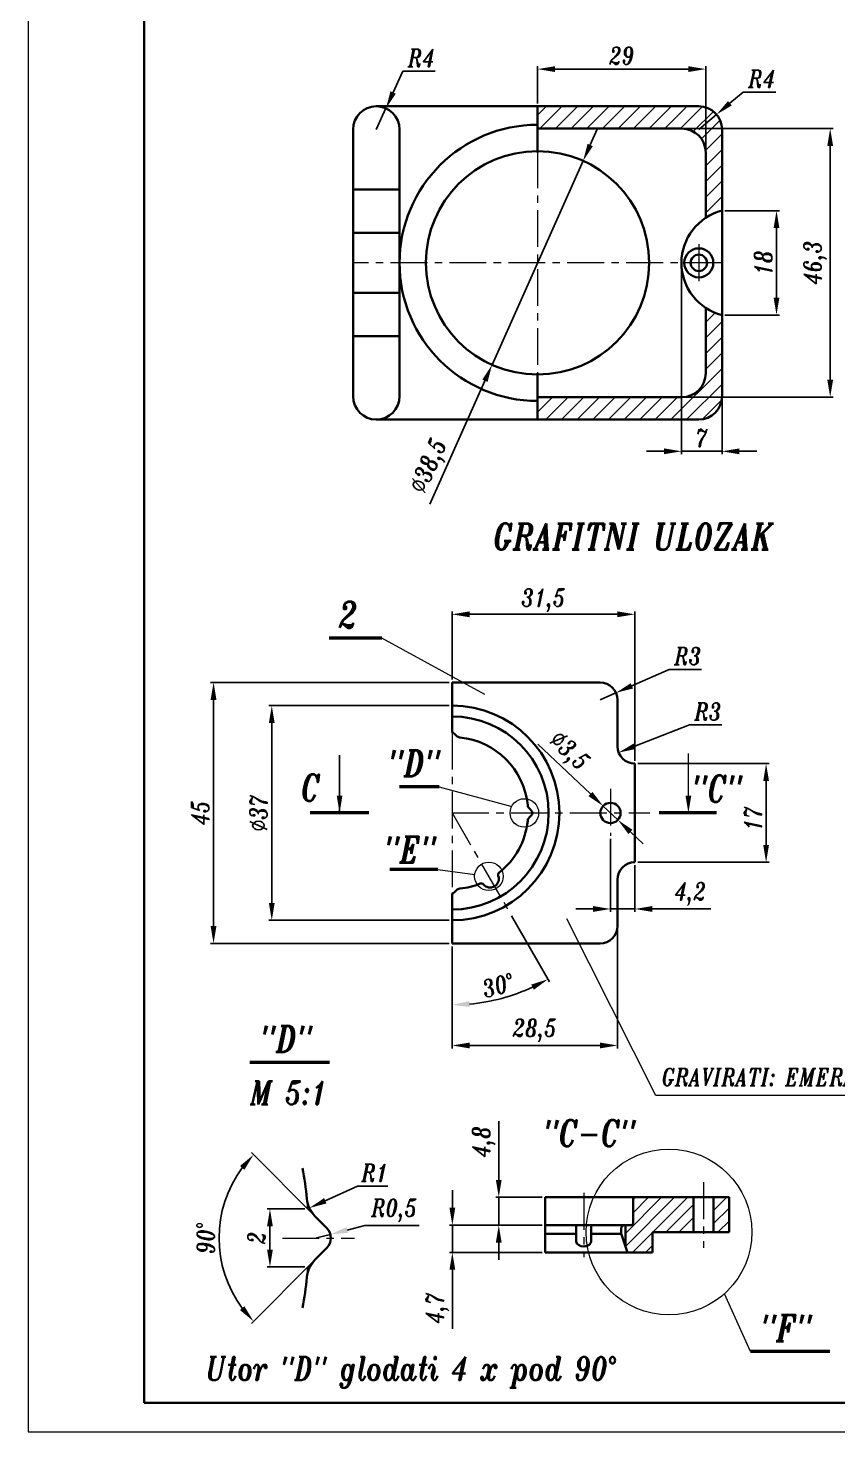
# Model space of a CAD drawing. Header units: millimetres. Extents: x 82 to 468, y 72 to 492.
# Drawn here: x 81.8 to 221.4, y 72 to 314 of the extents above; entities that cross this region are included whole.
import ezdxf

# ---------------------------------------------------------------- set-up
doc = ezdxf.new("R2010")
doc.units = ezdxf.units.MM
doc.header["$LTSCALE"] = 0.2
doc.linetypes.add('CENTER', pattern=[50.8, 31.75, -6.35, 6.35, -6.35])
doc.layers.get('0').update_dxf_attribs({"lineweight": 15})
for name, color, linetype, lineweight in [('1', 1, 'CENTER', 15), ('3', 3, 'Continuous', 35), ('4', 5, 'Continuous', 50), ('8', 252, 'Continuous', 15)]:
    doc.layers.add(name, color=color, linetype=linetype, lineweight=lineweight)
doc.styles.add('ITALICT', font='italict', dxfattribs={"width": 0.8, "height": 3})
doc.dimstyles.new('ISO-25', dxfattribs={"dimtxt": 3, "dimasz": 3, "dimexe": 0.5, "dimexo": 0.5, "dimgap": 0.8, "dimtad": 1, "dimtxsty": 'ITALICT', "dimcen": 2.5, "dimazin": 2, "dimtm": 1e-09, "dimtfac": 0.7, "dimtmove": 0, "dimatfit": 3, "dimfxl": 1, "dimarcsym": 0})
doc.dimstyles.new('ISO-25$4', dxfattribs={"dimtxt": 3, "dimasz": 3, "dimexe": 0.5, "dimexo": 0.5, "dimgap": 0.8, "dimtad": 1, "dimtoh": 1, "dimtxsty": 'ITALICT', "dimcen": 2.5, "dimazin": 2, "dimtm": 1e-09, "dimtfac": 0.7, "dimtmove": 0, "dimatfit": 3, "dimfxl": 1, "dimarcsym": 0})

# ---------------------------------------------------------------- blocks, each defined once
blk = doc.blocks.new('*D20')
at = {"color": 0, "lineweight": -2}
for p, q in [((194.46, 273.03), (194.46, 240.55)), ((201.46, 250.03), (201.46, 240.55)), ((191.46, 241.05), (188.46, 241.05)), ((194.46, 241.05), (201.46, 241.05)), ((204.46, 241.05), (207.46, 241.05))]:
    blk.add_line(p, q, dxfattribs=at)
at = {"color": 0}
for points in [[(191.46, 241.55), (191.46, 240.55), (194.46, 241.05)], [(204.46, 241.55), (204.46, 240.55), (201.46, 241.05)]]:
    blk.add_solid(points, dxfattribs=at)
at = {"layer": 'Defpoints', "color": 0}
for p in [(194.46, 273.53), (201.46, 250.53), (201.46, 241.05)]:
    blk.add_point(p, dxfattribs=at)
at = {"color": 0, "insert": (197.96, 243.35), "char_height": 3, "attachment_point": 5, "style": 'ITALICT'}
blk.add_mtext('7', dxfattribs=at)
blk = doc.blocks.new('*D21')
at = {"color": 0, "lineweight": -2}
for p, q in [((178.74, 293.85), (179.96, 296.59)), ((177.51, 291.11), (161.81, 255.96)), ((151.08, 231.95), (160.58, 253.22))]:
    blk.add_line(p, q, dxfattribs=at)
at = {"color": 0}
for points in [[(178.28, 294.05), (179.19, 293.64), (177.51, 291.11)], [(160.13, 253.42), (161.04, 253.01), (161.81, 255.96)]]:
    blk.add_solid(points, dxfattribs=at)
at = {"layer": 'Defpoints', "color": 0}
for p in [(177.51, 291.11), (161.81, 255.96)]:
    blk.add_point(p, dxfattribs=at)
at = {"color": 0, "insert": (151.15, 238.43), "char_height": 3, "attachment_point": 5, "rotation": 65.9244, "style": 'ITALICT'}
blk.add_mtext('∅38,5', dxfattribs=at)
blk = doc.blocks.new('*D22')
at = {"color": 0, "lineweight": -2}
for p, q in [((195.01, 296.68), (220.61, 296.68)), ((220.11, 293.68), (220.11, 253.38)), ((195.01, 250.38), (220.61, 250.38))]:
    blk.add_line(p, q, dxfattribs=at)
at = {"color": 0}
for points in [[(219.61, 293.68), (220.61, 293.68), (220.11, 296.68)], [(219.61, 253.38), (220.61, 253.38), (220.11, 250.38)]]:
    blk.add_solid(points, dxfattribs=at)
at = {"layer": 'Defpoints', "color": 0}
for p in [(194.51, 296.68), (194.51, 250.38), (220.11, 250.38)]:
    blk.add_point(p, dxfattribs=at)
at = {"color": 0, "insert": (217.53, 273.53), "char_height": 3, "attachment_point": 5, "rotation": 90, "style": 'ITALICT'}
blk.add_mtext('46,3', dxfattribs=at)
blk = doc.blocks.new('*D23')
at = {"color": 0, "lineweight": -2}
for p, q in [((169.66, 301.03), (169.66, 307.43)), ((198.66, 293.03), (198.66, 307.43)), ((172.66, 306.93), (195.66, 306.93))]:
    blk.add_line(p, q, dxfattribs=at)
at = {"color": 0}
for points in [[(172.66, 307.43), (172.66, 306.43), (169.66, 306.93)], [(195.66, 307.43), (195.66, 306.43), (198.66, 306.93)]]:
    blk.add_solid(points, dxfattribs=at)
at = {"layer": 'Defpoints', "color": 0}
for p in [(198.66, 306.93), (169.66, 300.53), (198.66, 292.53)]:
    blk.add_point(p, dxfattribs=at)
at = {"color": 0, "insert": (184.16, 309.23), "char_height": 3, "attachment_point": 5, "style": 'ITALICT'}
blk.add_mtext('29', dxfattribs=at)
blk = doc.blocks.new('*D25')
at = {"color": 0, "lineweight": -2}
for p, q in [((154.93, 201.71), (154.93, 213.45)), ((157.93, 212.95), (183.43, 212.95)), ((186.43, 187.71), (186.43, 213.45))]:
    blk.add_line(p, q, dxfattribs=at)
at = {"color": 0}
for points in [[(157.93, 213.45), (157.93, 212.45), (154.93, 212.95)], [(183.43, 213.45), (183.43, 212.45), (186.43, 212.95)]]:
    blk.add_solid(points, dxfattribs=at)
at = {"layer": 'Defpoints', "color": 0}
for p in [(186.43, 212.95), (154.93, 201.21), (186.43, 187.21)]:
    blk.add_point(p, dxfattribs=at)
at = {"color": 0, "insert": (170.68, 215.36), "char_height": 3, "attachment_point": 5, "style": 'ITALICT'}
blk.add_mtext('31,5', dxfattribs=at)
blk = doc.blocks.new('*D26')
at = {"color": 0, "lineweight": -2}
for p, q in [((154.43, 201.21), (113.3, 201.21)), ((113.8, 198.21), (113.8, 159.21)), ((154.43, 156.21), (113.3, 156.21))]:
    blk.add_line(p, q, dxfattribs=at)
at = {"color": 0}
for points in [[(113.3, 198.21), (114.3, 198.21), (113.8, 201.21)], [(113.3, 159.21), (114.3, 159.21), (113.8, 156.21)]]:
    blk.add_solid(points, dxfattribs=at)
at = {"layer": 'Defpoints', "color": 0}
for p in [(154.93, 201.21), (113.8, 156.21), (154.93, 156.21)]:
    blk.add_point(p, dxfattribs=at)
at = {"color": 0, "insert": (111.5, 178.71), "char_height": 3, "attachment_point": 5, "rotation": 90, "style": 'ITALICT'}
blk.add_mtext('45', dxfattribs=at)
blk = doc.blocks.new('*D27')
at = {"color": 0, "lineweight": -2}
for p, q in [((154.43, 197.21), (123.34, 197.21)), ((123.84, 194.21), (123.84, 163.21)), ((154.43, 160.21), (123.34, 160.21))]:
    blk.add_line(p, q, dxfattribs=at)
at = {"color": 0}
for points in [[(123.34, 194.21), (124.34, 194.21), (123.84, 197.21)], [(123.34, 163.21), (124.34, 163.21), (123.84, 160.21)]]:
    blk.add_solid(points, dxfattribs=at)
at = {"layer": 'Defpoints', "color": 0}
for p in [(154.93, 197.21), (123.84, 160.21), (154.93, 160.21)]:
    blk.add_point(p, dxfattribs=at)
at = {"color": 0, "insert": (121.54, 178.71), "char_height": 3, "attachment_point": 5, "rotation": 90, "style": 'ITALICT'}
blk.add_mtext('%%C37', dxfattribs=at)
blk = doc.blocks.new('*D28')
at = {"color": 0, "lineweight": -2}
for p, q in [((183.43, 158.71), (183.43, 138.13)), ((154.93, 155.71), (154.93, 138.13)), ((180.43, 138.63), (157.93, 138.63))]:
    blk.add_line(p, q, dxfattribs=at)
at = {"color": 0}
for points in [[(157.93, 139.13), (157.93, 138.13), (154.93, 138.63)], [(180.43, 139.13), (180.43, 138.13), (183.43, 138.63)]]:
    blk.add_solid(points, dxfattribs=at)
at = {"layer": 'Defpoints', "color": 0}
for p in [(183.43, 159.21), (154.93, 156.21), (154.93, 138.63)]:
    blk.add_point(p, dxfattribs=at)
at = {"color": 0, "insert": (169.18, 141.22), "char_height": 3, "attachment_point": 5, "style": 'ITALICT'}
blk.add_mtext('28,5', dxfattribs=at)
blk = doc.blocks.new('*D31')
at = {"color": 0, "lineweight": -2}
for p, q in [((186.93, 187.21), (209.56, 187.21)), ((209.06, 184.21), (209.06, 173.21)), ((186.93, 170.21), (209.56, 170.21))]:
    blk.add_line(p, q, dxfattribs=at)
at = {"color": 0}
for points in [[(208.56, 184.21), (209.56, 184.21), (209.06, 187.21)], [(208.56, 173.21), (209.56, 173.21), (209.06, 170.21)]]:
    blk.add_solid(points, dxfattribs=at)
at = {"layer": 'Defpoints', "color": 0}
for p in [(186.43, 187.21), (186.43, 170.21), (209.06, 170.21)]:
    blk.add_point(p, dxfattribs=at)
at = {"color": 0, "insert": (206.76, 177.74), "char_height": 3, "attachment_point": 5, "rotation": 90, "style": 'ITALICT'}
blk.add_mtext('17', dxfattribs=at)
blk = doc.blocks.new('*D32')
at = {"color": 0, "lineweight": -2}
for p, q in [((169.71, 190.56), (178.78, 181.98)), ((183.5, 177.51), (180.96, 179.91)), ((185.68, 175.44), (187.85, 173.38))]:
    blk.add_line(p, q, dxfattribs=at)
at = {"color": 0}
for points in [[(179.12, 182.34), (178.44, 181.61), (180.96, 179.91)], [(186.02, 175.81), (185.33, 175.08), (183.5, 177.51)]]:
    blk.add_solid(points, dxfattribs=at)
at = {"layer": 'Defpoints', "color": 0}
for p in [(180.96, 179.91), (183.5, 177.51)]:
    blk.add_point(p, dxfattribs=at)
at = {"color": 0, "insert": (174.94, 189.18), "char_height": 3, "attachment_point": 5, "rotation": 316.556, "style": 'ITALICT'}
blk.add_mtext('∅3,5', dxfattribs=at)
blk = doc.blocks.new('*D53')
at = {"color": 0, "lineweight": -2}
for p, q in [((146.42, 306.55), (144.76, 302.91)), ((152.02, 306.55), (146.42, 306.55)), ((141.86, 296.53), (143.52, 300.17))]:
    blk.add_line(p, q, dxfattribs=at)
at = {"color": 0}
blk.add_solid([(144.3, 303.11), (145.21, 302.7), (143.52, 300.17)], dxfattribs=at)
at = {"layer": 'Defpoints', "color": 0}
for p in [(143.52, 300.17), (141.86, 296.53)]:
    blk.add_point(p, dxfattribs=at)
at = {"color": 0, "insert": (149.62, 308.85), "char_height": 3, "attachment_point": 5, "style": 'ITALICT'}
blk.add_mtext('R4', dxfattribs=at)
blk = doc.blocks.new('*D54')
at = {"color": 0, "lineweight": -2}
for p, q in [((205.11, 302.97), (202.82, 301.04)), ((210.71, 302.97), (205.11, 302.97)), ((197.46, 296.53), (200.52, 299.11))]:
    blk.add_line(p, q, dxfattribs=at)
at = {"color": 0}
blk.add_solid([(202.49, 301.42), (203.14, 300.66), (200.52, 299.11)], dxfattribs=at)
at = {"layer": 'Defpoints', "color": 0}
for p in [(200.52, 299.11), (197.46, 296.53)]:
    blk.add_point(p, dxfattribs=at)
at = {"color": 0, "insert": (208.31, 305.27), "char_height": 3, "attachment_point": 5, "style": 'ITALICT'}
blk.add_mtext('R4', dxfattribs=at)
blk = doc.blocks.new('*D55')
at = {"color": 0, "lineweight": -2}
for p, q in [((201.96, 282.53), (211.35, 282.53)), ((210.85, 267.53), (210.85, 279.53)), ((201.96, 264.53), (211.35, 264.53))]:
    blk.add_line(p, q, dxfattribs=at)
at = {"color": 0}
for points in [[(210.35, 279.53), (211.35, 279.53), (210.85, 282.53)], [(210.35, 267.53), (211.35, 267.53), (210.85, 264.53)]]:
    blk.add_solid(points, dxfattribs=at)
at = {"layer": 'Defpoints', "color": 0}
for p in [(201.46, 282.53), (210.85, 282.53), (201.46, 264.53)]:
    blk.add_point(p, dxfattribs=at)
at = {"color": 0, "insert": (208.55, 273.53), "char_height": 3, "attachment_point": 5, "rotation": 90, "style": 'ITALICT'}
blk.add_mtext('18', dxfattribs=at)
blk = doc.blocks.new('*D56')
at = {"color": 0, "lineweight": -2}
for p, q in [((182.23, 174.25), (182.23, 161.66)), ((186.43, 169.71), (186.43, 161.66)), ((179.23, 162.16), (176.23, 162.16)), ((182.23, 162.16), (186.43, 162.16)), ((189.43, 162.16), (199.51, 162.16))]:
    blk.add_line(p, q, dxfattribs=at)
at = {"color": 0}
for points in [[(179.23, 162.66), (179.23, 161.66), (182.23, 162.16)], [(189.43, 162.66), (189.43, 161.66), (186.43, 162.16)]]:
    blk.add_solid(points, dxfattribs=at)
at = {"layer": 'Defpoints', "color": 0}
for p in [(182.23, 174.75), (186.43, 170.21), (186.43, 162.16)]:
    blk.add_point(p, dxfattribs=at)
at = {"color": 0, "insert": (195.97, 164.74), "char_height": 3, "attachment_point": 5, "style": 'ITALICT'}
blk.add_mtext('4,2', dxfattribs=at)
blk = doc.blocks.new('*D57')
at = {"color": 0, "lineweight": -2}
for p, q in [((192.35, 203.45), (185.92, 200.63)), ((197.95, 203.45), (192.35, 203.45)), ((180.43, 198.21), (183.17, 199.42))]:
    blk.add_line(p, q, dxfattribs=at)
at = {"color": 0}
blk.add_solid([(185.72, 201.08), (186.12, 200.17), (183.17, 199.42)], dxfattribs=at)
at = {"layer": 'Defpoints', "color": 0}
for p in [(183.17, 199.42), (180.43, 198.21)]:
    blk.add_point(p, dxfattribs=at)
at = {"color": 0, "insert": (195.55, 205.75), "char_height": 3, "attachment_point": 5, "style": 'ITALICT'}
blk.add_mtext('R3', dxfattribs=at)
blk = doc.blocks.new('*D58')
at = {"color": 0, "lineweight": -2}
for p, q in [((195.83, 193.88), (186.43, 190.21)), ((201.43, 193.88), (195.83, 193.88))]:
    blk.add_line(p, q, dxfattribs=at)
at = {"color": 0}
blk.add_solid([(186.25, 190.68), (186.61, 189.74), (183.63, 189.12)], dxfattribs=at)
at = {"layer": 'Defpoints', "color": 0}
for p in [(183.63, 189.12), (186.43, 190.21)]:
    blk.add_point(p, dxfattribs=at)
at = {"color": 0, "insert": (199.03, 196.18), "char_height": 3, "attachment_point": 5, "style": 'ITALICT'}
blk.add_mtext('R3', dxfattribs=at)
blk = doc.blocks.new('*D60')
at = {"color": 0, "lineweight": -2}
for p, q in [((129.56, 110.45), (123.02, 110.45)), ((123.52, 107.45), (123.52, 103.45)), ((129.56, 100.45), (123.02, 100.45))]:
    blk.add_line(p, q, dxfattribs=at)
at = {"color": 0}
for points in [[(123.02, 107.45), (124.02, 107.45), (123.52, 110.45)], [(123.02, 103.45), (124.02, 103.45), (123.52, 100.45)]]:
    blk.add_solid(points, dxfattribs=at)
at = {"layer": 'Defpoints', "color": 0}
for p in [(130.06, 110.45), (123.52, 100.45), (130.06, 100.45)]:
    blk.add_point(p, dxfattribs=at)
at = {"color": 0, "insert": (121.22, 105.45), "char_height": 3, "attachment_point": 5, "rotation": 90, "style": 'ITALICT'}
blk.add_mtext('2', dxfattribs=at)
blk = doc.blocks.new('*D61')
at = {"color": 0, "lineweight": -2}
for p, q in [((130.99, 109.52), (120.34, 120.16)), ((130.99, 101.38), (120.34, 90.73))]:
    blk.add_line(p, q, dxfattribs=at)
blk.add_arc((135.06, 105.45), 20.31, 143.4708, 216.5292, dxfattribs=at)
at = {"color": 0}
for points in [[(118.36, 117.86), (119.12, 117.21), (120.7, 119.81)], [(119.12, 93.68), (118.36, 93.03), (120.7, 91.08)]]:
    blk.add_solid(points, dxfattribs=at)
at = {"layer": 'Defpoints', "color": 0}
for p in [(115.44, 110.7), (131.34, 109.16), (133.29, 107.21), (131.34, 101.73), (133.29, 103.68)]:
    blk.add_point(p, dxfattribs=at)
at = {"color": 0, "insert": (112.45, 105.45), "char_height": 3, "attachment_point": 5, "rotation": 90, "style": 'ITALICT'}
blk.add_mtext('90°', dxfattribs=at)
blk = doc.blocks.new('*D62')
at = {"color": 0, "lineweight": -2}
for p, q in [((138.59, 114.4), (133.06, 111.86)), ((143.85, 114.4), (138.59, 114.4))]:
    blk.add_line(p, q, dxfattribs=at)
at = {"color": 0}
blk.add_solid([(132.85, 112.32), (133.27, 111.41), (130.33, 110.62)], dxfattribs=at)
at = {"layer": 'Defpoints', "color": 0}
for p in [(134.88, 112.7), (130.33, 110.62)]:
    blk.add_point(p, dxfattribs=at)
at = {"color": 0, "insert": (141.62, 116.7), "char_height": 3, "attachment_point": 5, "style": 'ITALICT'}
blk.add_mtext('R1', dxfattribs=at)
blk = doc.blocks.new('*D63')
at = {"color": 0, "lineweight": -2}
for p, q in [((139.88, 107.61), (136.85, 106.82)), ((149.25, 107.61), (139.88, 107.61)), ((131.52, 105.45), (133.94, 106.07))]:
    blk.add_line(p, q, dxfattribs=at)
at = {"color": 0}
blk.add_solid([(136.72, 107.31), (136.97, 106.34), (133.94, 106.07)], dxfattribs=at)
at = {"layer": 'Defpoints', "color": 0}
for p in [(131.52, 105.45), (133.94, 106.07)]:
    blk.add_point(p, dxfattribs=at)
at = {"color": 0, "insert": (144.96, 110.19), "char_height": 3, "attachment_point": 5, "style": 'ITALICT'}
blk.add_mtext('R0,5', dxfattribs=at)
blk = doc.blocks.new('*D74')
at = {"color": 0, "lineweight": -2}
for p, q in [((162.97, 115.47), (162.97, 125.56)), ((170.47, 112.47), (162.47, 112.47)), ((162.97, 107.67), (162.97, 112.47)), ((170.47, 107.67), (162.47, 107.67)), ((162.97, 104.67), (162.97, 101.67))]:
    blk.add_line(p, q, dxfattribs=at)
at = {"color": 0}
for points in [[(162.47, 115.47), (163.47, 115.47), (162.97, 112.47)], [(162.47, 104.67), (163.47, 104.67), (162.97, 107.67)]]:
    blk.add_solid(points, dxfattribs=at)
at = {"layer": 'Defpoints', "color": 0}
for p in [(170.97, 112.47), (162.97, 107.67), (170.97, 107.67)]:
    blk.add_point(p, dxfattribs=at)
at = {"color": 0, "insert": (160.38, 122.01), "char_height": 3, "attachment_point": 5, "rotation": 90, "style": 'ITALICT'}
blk.add_mtext('4,8', dxfattribs=at)
blk = doc.blocks.new('*D75')
at = {"color": 0, "lineweight": -2}
for p, q in [((154.97, 110.67), (154.97, 113.67)), ((170.47, 107.67), (154.47, 107.67)), ((154.97, 107.67), (154.97, 102.97)), ((170.47, 102.97), (154.47, 102.97)), ((154.97, 99.97), (154.97, 89.77))]:
    blk.add_line(p, q, dxfattribs=at)
at = {"color": 0}
for points in [[(154.47, 110.67), (155.47, 110.67), (154.97, 107.67)], [(154.47, 99.97), (155.47, 99.97), (154.97, 102.97)]]:
    blk.add_solid(points, dxfattribs=at)
at = {"layer": 'Defpoints', "color": 0}
for p in [(170.97, 107.67), (154.97, 102.97), (170.97, 102.97)]:
    blk.add_point(p, dxfattribs=at)
at = {"color": 0, "insert": (152.38, 93.37), "char_height": 3, "attachment_point": 5, "rotation": 90, "style": 'ITALICT'}
blk.add_mtext('4,7', dxfattribs=at)
blk = doc.blocks.new('*D78')
at = {"color": 0, "lineweight": -2}
for p, q in [((165.18, 160.96), (171.72, 149.63)), ((154.93, 155.71), (154.93, 145.13))]:
    blk.add_line(p, q, dxfattribs=at)
blk.add_arc((154.93, 178.71), 33.08, 275.1981, 294.8019, dxfattribs=at)
at = {"color": 0}
for points in [[(169.03, 148.24), (168.57, 149.13), (171.47, 150.06)], [(157.9, 146.27), (157.95, 145.27), (154.93, 145.63)]]:
    blk.add_solid(points, dxfattribs=at)
at = {"layer": 'Defpoints', "color": 0}
for p in [(154.93, 178.71), (154.93, 164.85), (164.93, 161.39), (154.93, 156.21), (160.67, 146.13)]:
    blk.add_point(p, dxfattribs=at)
at = {"color": 0, "insert": (162.89, 148.98), "char_height": 3, "attachment_point": 5, "rotation": 15, "style": 'ITALICT'}
blk.add_mtext('30%%d', dxfattribs=at)

msp = doc.modelspace()

# ---------------------------------------------------------------- hatches: boundary and pattern name
at = {"layer": '8'}
h = msp.add_hatch(dxfattribs=at)
h.set_pattern_fill('ANSI31', color=256, scale=0.6, style=0)
h.paths.add_polyline_path([(197.46, 300.533), (169.66, 300.533), (169.66, 296.683), (194.51, 296.683, -0.4142136), (198.66, 292.533), (198.66, 281.302, -0.0829126), (201.46, 282.533), (201.46, 296.533, 0.4142136)])
h.paths.add_polyline_path([(201.46, 250.533), (201.46, 264.533, -0.0829126), (198.66, 265.764), (198.66, 254.533, -0.4142136), (194.51, 250.383), (169.66, 250.383), (169.66, 246.533), (197.46, 246.533, 0.4142136)])
h = msp.add_hatch(dxfattribs=at)
h.set_pattern_fill('ANSI31', color=256, scale=0.5, style=0)
h.paths.add_polyline_path([(202.665, 112.472), (200.015, 112.472), (200.015, 106.472), (202.665, 106.472)])
h.paths.add_polyline_path([(184.815, 107.672), (184.815, 103.994), (185.167, 102.972), (189.465, 102.972), (189.465, 106.472), (196.515, 106.472), (196.515, 112.472), (186.115, 112.472), (186.115, 107.972, -0.4142136), (185.815, 107.672)])

# ---------------------------------------------------------------- linework, layer by layer
for p, q in [((81.823, 492.02), (81.823, 72.02)), ((160.579, 199.142), (142.836, 208.817)), ((195.664, 181.709), (195.664, 188.943)), ((152.714, 183.187), (165.209, 179.846)), ((152.446, 168.946), (158.822, 168.076)), ((190.063, 130.024), (174.678, 160.436)), ((266.612, 130.024), (190.063, 130.024)), ((130.058, 110.446), (131.343, 109.162)), ((130.058, 100.446), (131.343, 101.731)), ((206.363, 85.856), (201.869, 95.838)), ((81.823, 72.02), (378.823, 72.02))]:
    msp.add_line(p, q)
for centre, radius in [((167.39, 178.709), 2.459), ((161.264, 167.79), 2.459), ((192.311, 106.472), 14.298)]:
    msp.add_circle(centre, radius)
for start, end in [(4.29584, 5.80005), (354.19995, 355.70416)]:
    msp.add_arc((63.495, 105.446), 66.75, start, end)
msp.add_solid([(196.164, 181.709), (195.164, 181.709), (195.664, 178.709)])
at = {"layer": '1'}
for p, q in [((169.66, 292.783), (169.66, 254.283)), ((197.46, 276.747), (197.46, 270.327)), ((201.46, 273.533), (137.86, 273.533)), ((154.928, 192.564), (154.928, 164.855)), ((182.228, 182.88), (182.228, 174.751)), ((154.928, 178.709), (189.006, 178.709)), ((154.928, 178.709), (164.928, 161.389)), ((198.265, 115.044), (198.265, 103.78)), ((177.64, 113.206), (177.64, 102.155)), ((125.666, 105.446), (138.11, 105.446))]:
    msp.add_line(p, q, dxfattribs=at)
at = {"layer": '3'}
for p, q in [((101.823, 487.02), (101.823, 77.02)), ((197.46, 300.533), (141.86, 300.533)), ((169.66, 300.533), (169.66, 292.533)), ((137.86, 296.533), (137.86, 250.533)), ((145.86, 296.533), (145.86, 250.533)), ((194.51, 296.683), (169.66, 296.683)), ((201.46, 296.533), (201.46, 250.533)), ((198.66, 292.533), (198.66, 281.302)), ((145.86, 286.183), (137.76, 286.183)), ((145.86, 278.683), (137.76, 278.683)), ((145.86, 268.383), (137.76, 268.383)), ((198.66, 265.764), (198.66, 254.533)), ((145.86, 260.883), (137.76, 260.883)), ((169.66, 254.533), (169.66, 246.533)), ((194.51, 250.383), (169.66, 250.383)), ((197.46, 246.533), (141.86, 246.533)), ((154.928, 201.209), (154.928, 192.564)), ((154.928, 201.209), (180.428, 201.209)), ((183.428, 198.209), (183.428, 190.209)), ((155.672, 192.028), (155.281, 192.418)), ((186.428, 187.209), (186.428, 170.209)), ((168.246, 179.453), (168.636, 179.063)), ((168.246, 177.966), (168.636, 178.356)), ((183.428, 167.209), (183.428, 159.209)), ((154.928, 164.855), (154.928, 156.209)), ((155.672, 165.391), (155.281, 165.001)), ((154.928, 156.209), (180.428, 156.209)), ((170.965, 112.472), (170.965, 102.972)), ((170.965, 112.472), (202.665, 112.472)), ((186.115, 107.972), (186.115, 112.472)), ((196.515, 112.472), (196.515, 106.472)), ((200.015, 112.472), (200.015, 106.472)), ((202.665, 112.472), (202.665, 106.472)), ((131.343, 109.162), (133.29, 107.214)), ((170.965, 102.972), (170.965, 109.894)), ((170.965, 107.672), (185.815, 107.672)), ((176.301, 107.672), (176.301, 104.86)), ((178.895, 107.672), (178.895, 104.86)), ((184.065, 107.072), (184.065, 106.306)), ((184.815, 107.672), (184.815, 103.994)), ((176.301, 106.172), (170.965, 106.172)), ((184.077, 106.172), (178.895, 106.172)), ((184.109, 106.045), (185.167, 102.972)), ((189.465, 106.472), (202.665, 106.472)), ((189.465, 106.472), (189.465, 102.972)), ((131.343, 101.731), (133.29, 103.678)), ((170.965, 102.972), (189.465, 102.972)), ((101.823, 77.02), (373.823, 77.02))]:
    msp.add_line(p, q, dxfattribs=at)
for centre, radius in [((169.66, 273.533), 19.25), ((197.46, 273.533), 2.5), ((197.46, 273.533), 1.414), ((182.228, 178.709), 1.75)]:
    msp.add_circle(centre, radius, dxfattribs=at)
for centre, radius, start, end in [((141.86, 296.533), 4, 0, 180), ((197.46, 296.533), 4, 0, 90), ((169.66, 273.533), 23.8, 90, 270), ((194.51, 292.533), 4.15, 0, 90), ((203.746, 273.533), 9.286, 104.25003, 255.74997), ((194.51, 254.533), 4.15, 270, 0), ((141.86, 250.533), 4, 180, 0), ((197.46, 250.533), 4, 270, 0), ((180.428, 198.209), 3, 0, 90), ((154.928, 178.709), 18.5, 270, 90), ((154.928, 178.709), 16.641, 270, 90), ((154.928, 192.064), 0.5, 45, 90), ((156.379, 192.735), 1, 225, 264.09405), ((154.928, 178.709), 13.1, 5.90595, 84.09405), ((186.428, 190.209), 3, 180, 270), ((168.953, 180.16), 1, 185.90595, 225), ((154.928, 178.709), 13.1, 308.31984, 354.09405), ((168.953, 177.259), 1, 135, 174.09405), ((168.282, 178.709), 0.5, 0, 45), ((168.282, 178.709), 0.5, 315, 0), ((186.428, 167.209), 3, 90, 180), ((161.478, 167.365), 1.5, 220.27862, 19.72138), ((163.361, 168.039), 0.5, 128.31984, 199.72138), ((154.928, 165.355), 0.5, 270, 315), ((156.379, 164.684), 1, 95.90595, 135), ((154.928, 178.709), 13.1, 275.90595, 291.68016), ((159.952, 166.072), 0.5, 40.27862, 111.68016), ((180.428, 159.209), 3, 270, 360), ((63.495, 105.446), 66.75, 5.80005, 10.41009), ((134.878, 112.697), 5, 185.80005, 225), ((131.522, 105.446), 2.5, 315, 45), ((184.665, 107.072), 0.6, 90, 180), ((185.815, 107.972), 0.3, 270, 360), ((184.865, 106.306), 0.8, 180, 199), ((134.878, 98.195), 5, 135, 174.19995), ((63.495, 105.446), 66.75, 349.58991, 354.19995)]:
    msp.add_arc(centre, radius, start, end, dxfattribs=at)
for major_axis, ratio, start_param, end_param in [((-1.339, 0), 0.6467117, 6.2831853, 7.8539816), ((-1.255, 0), 0.6901417, 1.5707963, 3.1415927)]:
    msp.add_ellipse((177.64, 104.86), major_axis=major_axis, ratio=ratio, start_param=start_param, end_param=end_param, dxfattribs=at)
at = {"layer": '4'}
for p, q in [((142.836, 208.817), (133.707, 208.817)), ((152.714, 183.187), (145.869, 183.187)), ((140.569, 178.709), (130.479, 178.709)), ((200.509, 178.709), (190.619, 178.709)), ((152.446, 168.946), (144.187, 168.946)), ((133.768, 135.674), (120.077, 135.674)), ((220.055, 85.856), (206.363, 85.856))]:
    msp.add_line(p, q, dxfattribs=at)

# ---------------------------------------------------------------- texts
at = {"style": 'ITALICT', "width": 0.8}
for s, height, p in [('GRAFITNI ULOZAK', 4.5, (162.029, 224.106)), ('2', 4.5, (135.38, 210.641)), ('"D"', 4.5, (143.818, 185.011)), ('C', 4.5, (128.857, 180.82)), ('"C"', 4.5, (196.167, 180.641)), ('"E"', 4.5, (143.106, 170.181)), ('"D"', 4.5, (121.75, 137.498)), ('GRAVIRATI: EMERALD 450ml   OM', 3, (191.074, 131.69)), ('M 5:1', 4, (120.128, 128.485)), ('"C-C"', 4.5, (170.517, 121.284)), ('"F"', 4.5, (208.037, 87.68)), ('Utor "D" glodati 4 x pod 90%%D', 4, (112.504, 80.937))]:
    msp.add_text(s, height=height, dxfattribs=at).set_placement(p)

# ---------------------------------------------------------------- dimensions: what is measured, and where the dimension line sits
for center, mpoint, picture, middle in [((141.86, 296.533), (143.516, 300.174), '*D53', (149.616, 306.551)), ((180.428, 198.209), (183.174, 199.417), '*D57', (195.553, 203.454))]:
    dim = msp.add_radius_dim(center=center, mpoint=mpoint, dimstyle='ISO-25$4')
    dim.commit()
    dim.dimension.update_dxf_attribs({"geometry": picture, "text_midpoint": middle, "dimtype": 164})
for base, p1, p2, picture, middle in [((198.66, 306.932), (169.66, 300.533), (198.66, 292.533), '*D23', (184.16, 306.932)), ((154.928, 138.63), (183.428, 159.209), (154.928, 156.209), '*D28', (169.178, 138.63))]:
    dim = msp.add_linear_dim(base=base, p1=p1, p2=p2, dimstyle='ISO-25')
    dim.commit()
    dim.dimension.update_dxf_attribs({"geometry": picture, "text_midpoint": middle, "dimtype": 160})
dim = msp.add_radius_dim(center=(197.46, 296.533), mpoint=(200.52, 299.109), dimstyle='ISO-25$4')
dim.commit()
dim.dimension.update_dxf_attribs({"geometry": '*D54', "text_midpoint": (208.31, 305.273)})
dim = msp.add_diameter_dim_2p(p1=(177.513, 291.108), p2=(161.807, 255.958), dimstyle='ISO-25')
dim.commit()
dim.dimension.update_dxf_attribs({"geometry": '*D21', "text_midpoint": (153.507, 237.38), "dimtype": 163})
for base, p1, p2, picture, middle in [((220.115, 250.383), (194.51, 296.683), (194.51, 250.383), '*D22', (217.529, 273.533)), ((210.853, 282.533), (201.46, 264.533), (201.46, 282.533), '*D55', (208.553, 273.533)), ((154.965, 102.972), (170.965, 107.672), (170.965, 102.972), '*D75', (152.38, 93.372))]:
    dim = msp.add_linear_dim(base=base, p1=p1, p2=p2, angle=90, dimstyle='ISO-25')
    dim.commit()
    dim.dimension.update_dxf_attribs({"geometry": picture, "text_midpoint": middle})
for base, p1, p2, picture, middle in [((201.46, 241.051), (194.46, 273.533), (201.46, 250.533), '*D20', (197.96, 243.351)), ((186.428, 162.159), (182.228, 174.751), (186.428, 170.209), '*D56', (195.971, 164.745))]:
    dim = msp.add_linear_dim(base=base, p1=p1, p2=p2, dimstyle='ISO-25')
    dim.commit()
    dim.dimension.update_dxf_attribs({"geometry": picture, "text_midpoint": middle})
dim = msp.add_linear_dim(base=(186.428, 212.953), p1=(154.928, 201.209), p2=(186.428, 187.209), dimstyle='ISO-25', override={"dimgap": 0.625, "dimtol": 0, "dimlim": 0, "dimtp": 0.1, "dimtm": 1e-09})
dim.commit()
dim.dimension.update_dxf_attribs({"geometry": '*D25', "text_midpoint": (170.678, 215.364)})
for base, p1, p2, picture, middle in [((113.795, 156.209), (154.928, 201.209), (154.928, 156.209), '*D26', (113.795, 178.709)), ((209.059, 170.209), (186.428, 187.209), (186.428, 170.209), '*D31', (209.059, 177.745))]:
    dim = msp.add_linear_dim(base=base, p1=p1, p2=p2, angle=90, dimstyle='ISO-25')
    dim.commit()
    dim.dimension.update_dxf_attribs({"geometry": picture, "text_midpoint": middle, "dimtype": 160})
dim = msp.add_linear_dim(base=(123.837, 160.209), p1=(154.928, 197.209), p2=(154.928, 160.209), angle=90, dimstyle='ISO-25', override={"dimpost": '%%C<>'})
dim.commit()
dim.dimension.update_dxf_attribs({"geometry": '*D27', "text_midpoint": (123.837, 178.709), "dimtype": 160})
for center, mpoint, override, picture, middle in [((186.428, 190.209), (183.633, 189.118), {"dimtmove": 1}, '*D58', (195.825, 193.879)), ((134.878, 112.697), (130.332, 110.615), {"dimlfac": 0.2}, '*D62', (141.618, 114.397)), ((131.522, 105.446), (133.943, 106.072), {"dimlfac": 0.2}, '*D63', (139.875, 107.607))]:
    dim = msp.add_radius_dim(center=center, mpoint=mpoint, dimstyle='ISO-25$4', override=override)
    dim.commit()
    dim.dimension.update_dxf_attribs({"geometry": picture, "text_midpoint": middle, "dimtype": 164})
dim = msp.add_diameter_dim_2p(p1=(183.498, 177.506), p2=(180.957, 179.913), dimstyle='ISO-25')
dim.commit()
dim.dimension.update_dxf_attribs({"geometry": '*D32', "text_midpoint": (174.935, 189.177)})
for base, line1, line2, picture, middle in [((160.672, 146.134), ((154.928, 178.709), (164.928, 161.389)), ((154.928, 164.855), (154.928, 156.209)), '*D78', (162.894, 148.98)), ((115.4399, 110.7029), ((131.3426, 101.7309), (133.2902, 103.6784)), ((131.3426, 109.1615), (133.2902, 107.214)), '*D61', (112.4478, 105.4462))]:
    dim = msp.add_angular_dim_2l(base=base, line1=line1, line2=line2, dimstyle='ISO-25')
    dim.commit()
    dim.dimension.update_dxf_attribs({"geometry": picture, "text_midpoint": middle})
for base, p1, p2, override, picture, middle in [((162.965, 107.672), (170.965, 112.472), (170.965, 107.672), {"dimjust": 1}, '*D74', (160.38, 122.015)), ((123.519, 100.446), (130.058, 110.446), (130.058, 100.446), {"dimlfac": 0.2}, '*D60', (121.219, 105.446))]:
    dim = msp.add_linear_dim(base=base, p1=p1, p2=p2, angle=90, dimstyle='ISO-25', override=override)
    dim.commit()
    dim.dimension.update_dxf_attribs({"geometry": picture, "text_midpoint": middle})

# ---------------------------------------------------------------- leaders
msp.add_leader([(135.524, 178.709), (135.524, 188.645)], dimstyle='ISO-25', override={"dimgap": 0.625, "dimtad": 0})

doc.saveas('drawing.dxf')
